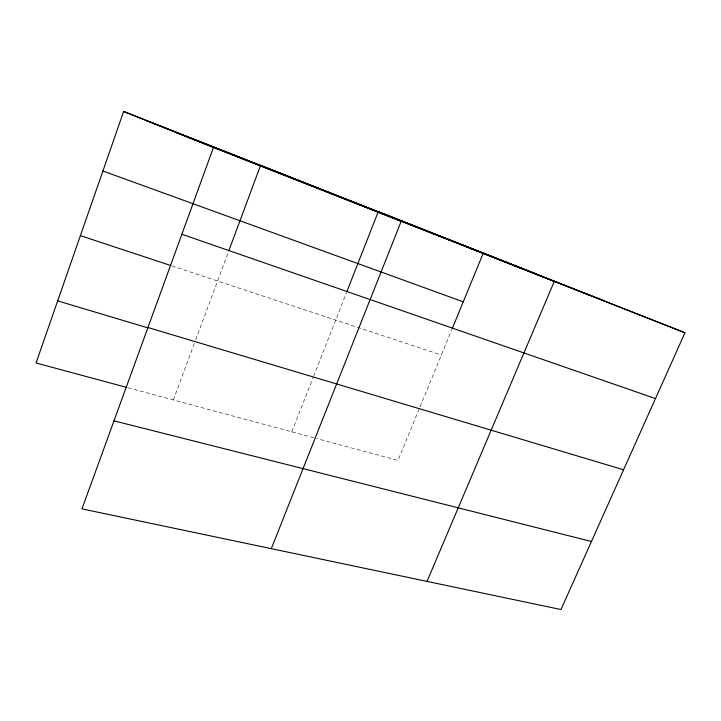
<?xml version="1.0" encoding="UTF-8"?>
<svg xmlns="http://www.w3.org/2000/svg" width="721" height="721" viewBox="0 0 721 721"><rect width="100%" height="100%" fill="white"/><g stroke="black" fill="none" stroke-linecap="round" stroke-linejoin="round"><path stroke-width="0.54" stroke-dasharray="3.6 2.7" d="M173.328 399.957L194.913 341.916M195.697 339.816L228.395 251.926M291.798 431.852L313.22 377.29M313.635 376.254L346.368 292.87M419.171 408.969L398.001 460.44L316.726 438.557M420.028 406.896L451.887 329.452M127.932 387.727L315.645 438.269M171.85 265.878L441.36 355.038"/><path stroke-width="1.08" d="M123.651 111.449L213.434 147.526L81.969 508.873L560.965 609.551L684.95 332.769L123.651 111.449L36.05 362.987L126.851 387.438M228.782 250.881L260.614 165.307L401.191 221.293L271.303 548.672M346.783 291.816L378.291 211.577L554.26 281.424L427.021 581.396M452.301 328.425L483.376 252.9M113.999 420.848L591.445 541.498M57.68 300.891L147.742 327.821M147.949 327.514L623.575 469.786M80.41 235.632L170.787 265.526M181.881 234.244L655.47 398.578M102.914 171.012L463.252 301.811M146.183 120.506L536.794 274.07M175.726 132.376L603.874 300.648M213.434 147.526L684.95 332.769"/></g></svg>
